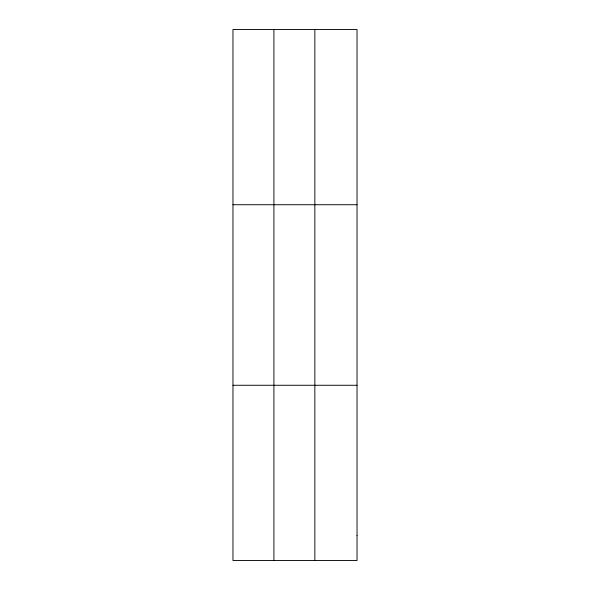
<?xml version="1.0" encoding="UTF-8"?>
<svg xmlns="http://www.w3.org/2000/svg" width="590" height="590" viewBox="0 0 590 590"><rect width="100%" height="100%" fill="white"/><g stroke="black" fill="none" stroke-linecap="round" stroke-linejoin="round"><path stroke-width="0.89" d="M314.846 29.5L314.846 560.5M232.969 204.73L357.031 204.73M232.969 385.27L357.031 385.27M273.908 29.5L273.908 560.5M357.031 535.469L357.031 560.5L232.969 560.5L232.969 29.5L357.031 29.5L357.031 535.469"/></g></svg>
